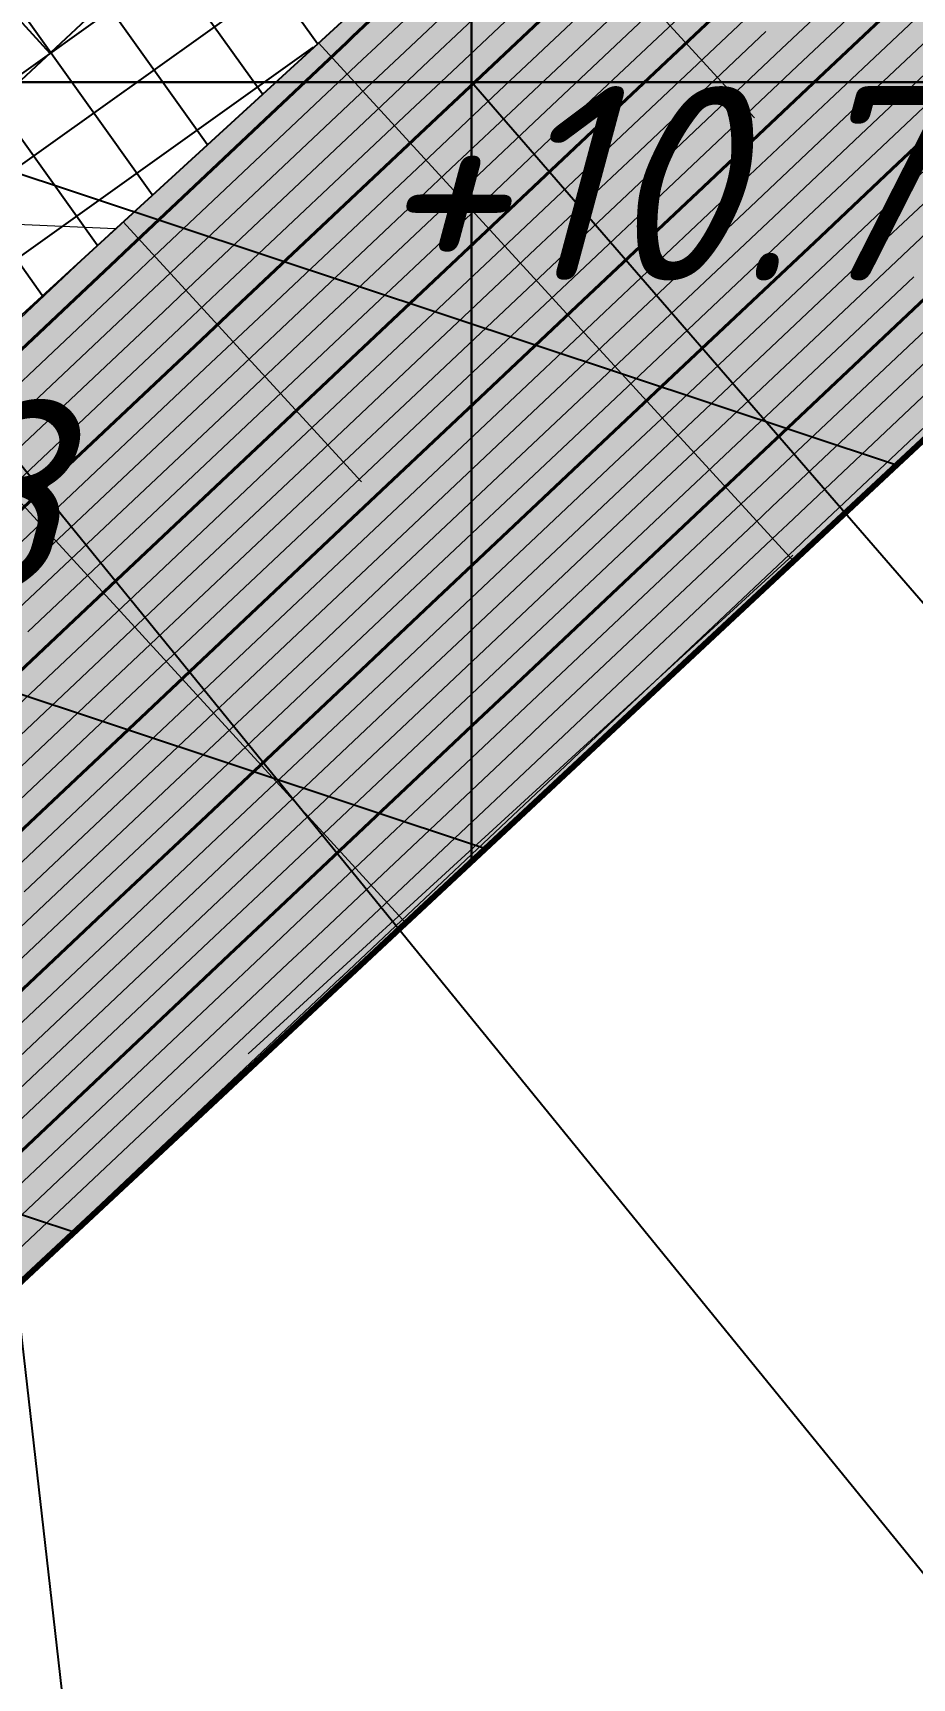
# Model space of a CAD drawing. Header units: metres. Extents: x 2306714 to 2308412, y 453204 to 454783.
# Drawn here: x 2307986.56 to 2307992.22, y 454385.96 to 454396.54 of the extents above; entities that cross this region are included whole.
import ezdxf

# ---------------------------------------------------------------- set-up
doc = ezdxf.new("R2010")
doc.units = ezdxf.units.M
doc.linetypes.add('ACAD_ISO02W100', pattern=[15, 12, -3])
for name, color, linetype, lineweight in [('280_ПОР_Откосы планировки', 250, 'Continuous', 20), ('ГП_АД том 3.2.6', 250, 'Continuous', 40), ('ГП_ВП', 1, 'Continuous', 40), ('ГП_Границы ЗУ', 1, 'Continuous', 50)]:
    doc.layers.add(name, color=color, linetype=linetype, lineweight=lineweight)
for name, color, linetype in [('АД_серый', 250, 'Continuous'), ('ГП_здания', 7, 'Continuous'), ('ГП_ПЗМ', 7, 'Continuous'), ('ГП_ПЗМ @ 0.5 (1)', 7, 'Continuous'), ('ПП_Дорога_Покрытия_Газон', 3, 'Continuous')]:
    doc.layers.add(name, color=color, linetype=linetype)
doc.styles.add('ASML', font='isocpeui.ttf')
doc.styles.add('СПДС', font='isocpeur.ttf')

# ---------------------------------------------------------------- blocks, each defined once
blk = doc.blocks.new('АД 3.2.6')
at = {"layer": 'АД_серый'}
h = blk.add_hatch(dxfattribs=at)
h.set_pattern_fill('ANSI37', color=256, scale=0.25)
h.set_pattern_definition([(45, (-2306965.9422, -453205.9558), (-0.56126600757, 0.56126600757), []), (135, (-2306965.9422, -453205.9558), (-0.56126600757, -0.56126600757), [])])
edge = h.paths.add_edge_path()
edge.add_line((1053.932, 1206.085), (1054.025, 1208.205))
edge.add_line((1054.025, 1208.205), (1018.622, 1175.792))
edge.add_line((1018.622, 1175.792), (966.992, 1128.523))
edge.add_line((966.992, 1128.523), (878.484, 1047.491))
edge.add_line((878.484, 1047.491), (841.605, 1013.727))
edge.add_line((841.605, 1013.727), (814.315, 988.742))
edge.add_line((814.315, 988.742), (777.436, 954.979))
edge.add_line((777.436, 954.979), (740.558, 921.215))
edge.add_line((740.558, 921.215), (666.801, 853.688))
edge.add_line((666.801, 853.688), (629.922, 819.925))
edge.add_line((629.922, 819.925), (593.044, 786.161))
edge.add_line((593.044, 786.161), (556.165, 752.398))
edge.add_line((556.165, 752.398), (292.418, 510.929))
edge.add_line((292.418, 510.929), (59.061, 297.283))
edge.add_arc((479.248, -161.67), 622.25, 132.475091, 141.131797)
edge.add_line((-5.231, 228.811), (-27.958, 200.613))
edge.add_arc((-516.719, 594.546), 627.75, 312.475231, 321.131797, ccw=False)
edge.add_line((-92.817, 131.536), (-212.235, 22.206))
edge.add_line((-212.235, 22.206), (-211.222, 21.099))
edge.add_line((-211.222, 21.099), (-91.804, 130.43))
edge.add_arc((-516.719, 594.546), 629.25, 312.475231, 321.131797)
edge.add_line((-26.79, 199.672), (-4.063, 227.87))
edge.add_arc((479.248, -161.67), 620.75, 132.475091, 141.131797, ccw=False)
edge.add_line((60.074, 296.177), (293.446, 509.837))
edge.add_line((293.446, 509.837), (557.178, 751.291))
edge.add_line((557.178, 751.291), (594.057, 785.055))
edge.add_line((594.057, 785.055), (630.935, 818.818))
edge.add_line((630.935, 818.818), (667.814, 852.582))
edge.add_line((667.814, 852.582), (741.571, 920.109))
edge.add_line((741.571, 920.109), (778.449, 953.872))
edge.add_line((778.449, 953.872), (815.328, 987.636))
edge.add_line((815.328, 987.636), (842.618, 1012.621))
edge.add_line((842.618, 1012.621), (879.496, 1046.384))
edge.add_line((879.496, 1046.384), (968.005, 1127.417))
edge.add_line((968.005, 1127.417), (1019.635, 1174.685))
edge.add_line((1019.635, 1174.685), (1053.932, 1206.085))
blk.add_line((1023.786, 1177.808, 149.182), (1026.679, 1174.648, 149.182), dxfattribs=at)
at = {"layer": 'АД_серый', "linetype": 'Continuous', "flags": 128}
blk.add_lwpolyline([(989.178, 1138.351), (1003.197, 1152.656), (1021.439, 1169.754), (1022.325, 1170.577), (1039.703, 1186.827), (1053.034, 1199.173), (1057.623, 1197.983), (1061.582, 1199.951), (1068.904, 1206.762), (1079.125, 1216.331), (1082.402, 1221.274), (1081.281, 1225.519), (1087.268, 1231.131), (1112.973, 1254.885)], dxfattribs=at)
blk = doc.blocks.new('A$C87f44b07')
at = {"layer": 'ПП_Дорога_Покрытия_Газон'}
h = blk.add_hatch(dxfattribs=at)
h.set_pattern_fill('ANSI37', color=256, scale=0.15, angle=-9.0786)
h.set_pattern_definition([(35.921367233, (-2304777.8166, -470374.10684), (-0.27940368472, 0.38567816047), []), (125.921367233, (-2304777.8166, -470374.10684), (-0.38567816047, -0.27940368472), [])])
h.paths.add_polyline_path([(-0.391, 2.545), (0.363, 3.245), (3.038, 0.36), (8.949, 5.84), (6.609, 8.361), (11.007, 12.442), (11.655, 11.745), (11.471, 11.574), (12.968, 9.962), (14.361, 11.255), (12.864, 12.867), (12.673, 12.69), (12.026, 13.388), (13.939, 15.163), (16.593, 12.304), (24.288, 19.448), (21.293, 22.674), (22.026, 23.355), (25.7, 19.397), (3.284, -1.413)])
at = {"layer": 'ПП_Дорога_Покрытия_Газон', "elevation": 146.591}
blk.add_lwpolyline([(-0.391, 2.545), (3.284, -1.413), (25.7, 19.397), (22.026, 23.355)], dxfattribs=at)
blk = doc.blocks.new('BD_Cart_Volume')
at = {"color": 1, "linetype": 'ByBlock', "lineweight": -2, "transparency": 33554687, "style": 'СПДС'}
blk.add_attdef('Volume_001', (-2.125, 0.75), '', height=2.5, dxfattribs=at)
at = {"color": 7, "linetype": 'ByBlock', "lineweight": -2, "transparency": 33554687, "style": 'СПДС'}
blk.add_attdef('Area_001', (-1.0625, -1.625), '', height=1.25, dxfattribs=at)
blk = doc.blocks.new('площ ноп 5этап')
at = {"layer": 'ГП_ПЗМ'}
h = blk.add_hatch(dxfattribs=at)
h.set_pattern_fill('ANSI31', color=1, angle=5156.6202, style=0)
h.set_pattern_definition([(161.62015618, (-2307928.5274, -454355.401), (-1.001125794, -3.013033711), [])])
h.paths.add_polyline_path([(73.443, 60.822), (79.716, 60.822), (76.766, 63.864)])
h.paths.add_polyline_path([(70.858, 45.194), (76.925, 50.822), (70.858, 50.822)])
h.paths.add_polyline_path([(66.194, 40.822), (60.858, 35.823), (60.858, 40.822)])
h.paths.add_polyline_path([(50.65, 34.506), (48.029, 37.554), (50.858, 40.144), (50.858, 34.264)])
h.paths.add_polyline_path([(59.145, 43.746), (55.952, 40.822), (60.858, 40.822), (66.2, 40.822), (70.858, 45.194), (70.858, 50.822), (62.155, 50.822), (63.473, 49.385), (64.506, 50.33), (65.654, 49.076), (64.621, 48.131), (63.473, 49.385), (61.732, 50.777), (50.858, 40.822), (53.608, 40.822), (53.029, 41.454), (57.499, 45.544)])
h.paths.add_polyline_path([(51.552, 33.457), (50.858, 34.264), (50.858, 40.144), (51.196, 40.453), (50.858, 40.822), (53.608, 40.822), (54.676, 39.653), (55.952, 40.822), (60.858, 40.822), (60.858, 35.823), (59.518, 34.567), (57.927, 33.088)])
h.paths.add_polyline_path([(70.858, 50.822), (70.858, 53.842), (74.578, 57.248), (72.619, 59.387), (70.858, 57.775), (70.858, 59.132), (72.68, 60.801), (73.018, 60.432), (73.443, 60.822), (79.716, 60.822), (80.534, 59.979), (80.307, 53.951), (76.925, 50.822)])
h.paths.add_polyline_path([(70.858, 57.775), (70.858, 59.132), (61.781, 50.822), (70.858, 50.822), (70.858, 53.842), (68.309, 51.508), (66.35, 53.647)])
h.paths.add_polyline_path([(65.654, 49.076), (64.621, 48.131), (63.473, 49.385), (64.506, 50.33)], flags=16)
h.paths.add_polyline_path([(65.654, 49.076), (64.621, 48.131), (63.473, 49.385), (64.506, 50.33)], flags=17)
for points in [[(70.858, 45.194), (70.858, 50.822), (61.781, 50.822), (60.858, 49.977), (60.858, 40.822), (66.2, 40.822)], [(59.145, 43.746), (55.952, 40.822), (60.858, 40.822), (60.858, 49.977), (50.858, 40.822), (53.608, 40.822), (53.029, 41.454), (57.499, 45.544)], [(50.858, 40.144), (50.858, 34.264), (51.552, 33.457), (57.927, 33.088), (60.858, 35.812), (60.858, 40.822), (55.952, 40.822), (54.676, 39.653), (53.608, 40.822), (50.858, 40.822), (51.196, 40.453)], [(60.858, 35.812), (66.2, 40.822), (60.858, 40.822)]]:
    blk.add_lwpolyline(points, close=True, dxfattribs=at)
at = {"layer": 'ГП_ПЗМ', "flags": 128}
for points in [[(75.411, 29.378), (69.991, 29.378), (69.991, 31.453), (69.991, 27.303), (69.991, 29.378), (65.272, 29.378), (55.952, 40.822)], [(76.887, 33.958), (71.523, 33.958), (71.523, 36.033), (71.523, 31.883), (71.523, 33.958), (66.806, 33.958), (60.858, 40.822)], [(68.599, 26.109), (63.238, 26.109), (63.238, 28.184), (63.238, 24.034), (63.238, 26.109), (58.721, 26.109), (57.927, 33.088)]]:
    blk.add_lwpolyline(points, dxfattribs=at)
at = {"layer": 'ГП_ПЗМ @ 0.5 (1)'}
ref = blk.add_blockref('BD_Cart_Volume', (62.637, 39.155), dxfattribs=dict(at, xscale=0.5, yscale=0.5, zscale=0.5))
ref.add_attrib('Volume_001', '+10.71', (60.219, 39.546), dxfattribs={"layer": '0', "color": 1, "linetype": 'ByBlock', "lineweight": -2, "transparency": 33554687, "height": 1.25, "style": 'ASML'})
ref = blk.add_blockref('BD_Cart_Volume', (55.731, 37.139), dxfattribs=dict(at, xscale=0.5, yscale=0.5, zscale=0.5))
ref.add_attrib('Volume_001', '+137.58', (52.758, 37.53), dxfattribs={"layer": '0', "color": 1, "linetype": 'ByBlock', "lineweight": -2, "transparency": 33554687, "height": 1.25, "style": 'ASML'})
blk = doc.blocks.new('откос компрес 4')
at = {"layer": '280_ПОР_Откосы планировки'}
h = blk.add_hatch(dxfattribs=at)
h.set_pattern_fill('GRASS', color=110, scale=0.02, style=0)
h.set_pattern_definition([(90, (1297.12314, 992.31752), (-0.3592102448, 0.3592102448), [0.09525, -0.6231704896]), (45, (1297.12314, 992.3175), (-0.35921024484, 0.35921024484), [0.09525, -0.41275]), (135, (1297.12314, 992.3175), (-0.35921024484, -0.35921024484), [0.09525, -0.41275])])
edge = h.paths.add_edge_path()
edge.add_line((2307983.37, 454391.871), (2308005.93, 454412.525))
edge.add_line((2308005.93, 454412.525), (2308002.283, 454416.508))
edge.add_line((2308002.283, 454416.508), (2308005.294, 454419.264))
edge.add_line((2308005.294, 454419.264), (2308009.061, 454415.391))
edge.add_arc((2308005.981, 454412.483), 4.236, -47.6571, 43.3533, ccw=False)
edge.add_line((2308008.835, 454409.352), (2307986.466, 454388.488))
edge.add_arc((2307983.325, 454391.904), 4.64, 223.1708, 312.6057, ccw=False)
edge.add_line((2307979.941, 454388.729), (2307976.556, 454392.955))
edge.add_line((2307976.556, 454392.955), (2307979.723, 454395.854))
edge.add_line((2307979.723, 454395.854), (2307983.37, 454391.871))
at = {"layer": '280_ПОР_Откосы планировки', "color": 0, "linetype": 'Continuous', "lineweight": 20}
for p, q in [((2307989.686, 454397.653, 146.565), (2307991.205, 454395.993, 145.065)), ((2307988.401, 454396.476, 146.582), (2307991.453, 454393.143, 143.569)), ((2307987.143, 454395.325, 146.599), (2307988.676, 454393.651, 145.086)), ((2307985.885, 454394.173, 146.616), (2307988.964, 454390.811, 143.577)), ((2307987.949, 454389.972, 146.65), (2307991.452, 454393.179, 146.65))]:
    blk.add_line(p, q, dxfattribs=at)
blk.add_polyline3d([(2307986.466, 454388.488, 143.594), (2307988.579, 454390.451, 143.579), (2307993.036, 454394.626, 143.564)], dxfattribs=at)

msp = doc.modelspace()

# ---------------------------------------------------------------- linework, layer by layer
at = {"layer": 'ГП_ВП', "color": 1, "linetype": 'Continuous', "lineweight": 40, "flags": 128}
for points, elevation in [([(2307985.679, 454393.739), (2307987.101, 454395.08), (2307987.15, 454395.127), (2307988.582, 454396.477), (2307988.621, 454396.515), (2307990.062, 454397.874)], 146.5), ([(2307986.428, 454393.415), (2307987.607, 454394.527), (2307987.901, 454394.804), (2307989.088, 454395.924), (2307989.373, 454396.193), (2307990.569, 454397.321)], 146), ([(2307986.169, 454391.108), (2307987.139, 454392.023), (2307987.927, 454392.767), (2307988.62, 454393.421), (2307989.402, 454394.158), (2307990.101, 454394.818), (2307990.877, 454395.55), (2307991.582, 454396.215), (2307992.343, 454396.933)], 145), ([(2307985.321, 454391.339), (2307986.633, 454392.577), (2307987.178, 454393.091), (2307988.114, 454393.974), (2307988.651, 454394.481), (2307989.594, 454395.371), (2307990.125, 454395.871), (2307991.075, 454396.768)], 145.5), ([(2307985.548, 454389.491), (2307987.016, 454390.877), (2307987.646, 454391.47), (2307988.676, 454392.443), (2307989.126, 454392.867), (2307990.153, 454393.836), (2307990.607, 454394.264), (2307991.629, 454395.228), (2307992.088, 454395.662), (2307993.094, 454396.61)], 144.5), ([(2307986.055, 454388.938), (2307987.864, 454390.646), (2307988.152, 454390.917), (2307989.426, 454392.119), (2307989.633, 454392.314), (2307990.903, 454393.513), (2307991.114, 454393.711), (2307992.381, 454394.907)], 144)]:
    msp.add_lwpolyline(points, dxfattribs=dict(at, elevation=elevation))
at = {"layer": 'ГП_ВП', "color": 1, "linetype": 'Continuous', "lineweight": 20, "flags": 128}
for points, elevation in [([(2307985.829, 454393.674), (2307987.202, 454394.969), (2307987.3, 454395.062), (2307988.683, 454396.367), (2307988.772, 454396.45), (2307990.164, 454397.764)], 146.4), ([(2307985.979, 454393.609), (2307987.303, 454394.859), (2307987.45, 454394.998), (2307988.784, 454396.256), (2307988.922, 454396.386), (2307990.265, 454397.653)], 146.3), ([(2307986.129, 454393.544), (2307987.405, 454394.748), (2307987.601, 454394.933), (2307988.885, 454396.145), (2307989.072, 454396.322), (2307990.366, 454397.542)], 146.2), ([(2307986.028, 454388.142), (2307986.105, 454388.197), (2307986.286, 454388.342), (2307986.46, 454388.496), (2307988.543, 454390.461), (2307988.557, 454390.475), (2307990.025, 454391.86), (2307990.038, 454391.872), (2307991.504, 454393.254), (2307991.519, 454393.269), (2307992.982, 454394.649), (2307993, 454394.666), (2307994.444, 454396.029), (2307994.463, 454396.046), (2307995.906, 454397.408)], 143.6), ([(2307986.278, 454393.48), (2307987.506, 454394.638), (2307987.751, 454394.869), (2307988.987, 454396.035), (2307989.223, 454396.257), (2307990.467, 454397.432)], 146.1), ([(2307986.228, 454393.019), (2307986.578, 454393.35), (2307987.708, 454394.416), (2307988.051, 454394.739), (2307989.189, 454395.813), (2307989.523, 454396.129), (2307990.67, 454397.211)], 145.9), ([(2307986.329, 454392.909), (2307986.728, 454393.285), (2307987.81, 454394.306), (2307988.201, 454394.675), (2307989.291, 454395.703), (2307989.674, 454396.064), (2307990.771, 454397.1)], 145.8), ([(2307985.829, 454391.2), (2307986.937, 454392.245), (2307987.627, 454392.896), (2307988.417, 454393.642), (2307989.102, 454394.287), (2307989.898, 454395.039), (2307990.576, 454395.678), (2307991.379, 454396.436), (2307992.043, 454397.062)], 145.2), ([(2307985.999, 454391.154), (2307987.038, 454392.134), (2307987.777, 454392.832), (2307988.519, 454393.531), (2307989.252, 454394.223), (2307990, 454394.928), (2307990.727, 454395.614), (2307991.48, 454396.325), (2307992.193, 454396.998)], 145.1), ([(2307986.43, 454392.798), (2307986.878, 454393.22), (2307987.911, 454394.195), (2307988.351, 454394.61), (2307989.392, 454395.592), (2307989.824, 454396), (2307990.873, 454396.989)], 145.7), ([(2307986.531, 454392.687), (2307987.028, 454393.156), (2307988.012, 454394.084), (2307988.501, 454394.546), (2307989.493, 454395.481), (2307989.975, 454395.936), (2307990.974, 454396.879)], 145.6), ([(2307986.338, 454391.062), (2307987.24, 454391.913), (2307988.077, 454392.702), (2307988.721, 454393.31), (2307989.552, 454394.094), (2307990.202, 454394.707), (2307991.027, 454395.486), (2307991.683, 454396.104), (2307992.493, 454396.869)], 144.9), ([(2307986.508, 454391.015), (2307987.342, 454391.802), (2307988.227, 454392.637), (2307988.823, 454393.199), (2307989.702, 454394.029), (2307990.303, 454394.596), (2307991.178, 454395.421), (2307991.784, 454395.993), (2307992.643, 454396.804)], 144.8), ([(2307985.346, 454389.713), (2307986.677, 454390.969), (2307987.443, 454391.692), (2307988.377, 454392.572), (2307988.924, 454393.089), (2307989.852, 454393.965), (2307990.405, 454394.486), (2307991.328, 454395.357), (2307991.886, 454395.883), (2307992.793, 454396.739)], 144.7), ([(2307985.447, 454389.602), (2307986.847, 454390.923), (2307987.544, 454391.581), (2307988.527, 454392.508), (2307989.025, 454392.978), (2307990.003, 454393.9), (2307990.506, 454394.375), (2307991.478, 454395.293), (2307991.987, 454395.772), (2307992.943, 454396.675)], 144.6), ([(2307985.49, 454391.293), (2307986.734, 454392.466), (2307987.328, 454393.026), (2307988.215, 454393.863), (2307988.802, 454394.417), (2307989.696, 454395.26), (2307990.275, 454395.807), (2307991.177, 454396.657)], 145.4), ([(2307985.649, 454389.381), (2307987.186, 454390.83), (2307987.747, 454391.36), (2307988.826, 454392.378), (2307989.228, 454392.757), (2307990.303, 454393.771), (2307990.709, 454394.154), (2307991.779, 454395.164), (2307992.189, 454395.551), (2307993.244, 454396.546)], 144.4), ([(2307985.66, 454391.246), (2307986.835, 454392.355), (2307987.477, 454392.961), (2307988.316, 454393.752), (2307988.952, 454394.352), (2307989.797, 454395.15), (2307990.426, 454395.743), (2307991.278, 454396.547)], 145.3), ([(2307987.093, 454395.279), (2307979.961, 454395.594)], 146.6), ([(2307985.751, 454389.27), (2307987.356, 454390.784), (2307987.848, 454391.249), (2307988.976, 454392.313), (2307989.329, 454392.646), (2307990.453, 454393.706), (2307990.81, 454394.043), (2307991.93, 454395.1), (2307992.291, 454395.44)], 144.3), ([(2307985.852, 454389.159), (2307987.525, 454390.738), (2307987.95, 454391.138), (2307989.126, 454392.248), (2307989.43, 454392.535), (2307990.603, 454393.642), (2307990.911, 454393.933), (2307992.08, 454395.035), (2307992.392, 454395.33)], 144.2), ([(2307985.529, 454393.804), (2307986.999, 454395.191), (2307987, 454395.191), (2307987.093, 454395.279)], 146.6), ([(2307985.953, 454389.049), (2307987.695, 454390.692), (2307988.051, 454391.028), (2307989.276, 454392.184), (2307989.532, 454392.425), (2307990.753, 454393.577), (2307991.012, 454393.822), (2307992.23, 454394.971)], 144.1), ([(2307986.156, 454388.827), (2307988.034, 454390.599), (2307988.253, 454390.806), (2307989.576, 454392.054), (2307989.734, 454392.204), (2307991.053, 454393.448), (2307991.215, 454393.601), (2307992.531, 454394.842)], 143.9), ([(2307986.257, 454388.717), (2307988.203, 454390.553), (2307988.355, 454390.696), (2307989.726, 454391.989), (2307989.835, 454392.093), (2307991.204, 454393.384), (2307991.316, 454393.49), (2307992.681, 454394.778)], 143.8), ([(2307986.358, 454388.606), (2307988.373, 454390.507), (2307988.456, 454390.585), (2307989.875, 454391.924), (2307989.937, 454391.982), (2307991.354, 454393.319), (2307991.418, 454393.379), (2307992.832, 454394.714)], 143.7)]:
    msp.add_lwpolyline(points, dxfattribs=dict(at, elevation=elevation))
at = {"layer": 'ГП_Границы ЗУ', "color": 1, "linetype": 'ACAD_ISO02W100', "lineweight": 80, "elevation": 146.591}
msp.add_lwpolyline([(2307980.144, 454396.918), (2307980.482, 454396.549), (2307976.556, 454392.955), (2307980.079, 454388.858, 0.417513), (2307986.466, 454388.488), (2308008.835, 454409.352, 0.419388), (2308009.061, 454415.391), (2308005.294, 454419.264), (2308002.283, 454416.508), (2308001.545, 454415.833), (2308001.208, 454416.202)], format="xyb", close=True, dxfattribs=at)

# ---------------------------------------------------------------- block references
for name, p in [('площ ноп 5этап', (2307928.527, 454355.401)), ('откос компрес 4', (0, 0))]:
    msp.add_blockref(name, p)
at = {"layer": 'ГП_АД том 3.2.6'}
msp.add_blockref('АД 3.2.6', (2306959.994, 453221.76), dxfattribs=at)
at = {"layer": 'ГП_здания', "rotation": 359.6032746362209}
msp.add_blockref('A$C87f44b07', (2307980.096, 454393.306), dxfattribs=at)

doc.saveas('drawing.dxf')
